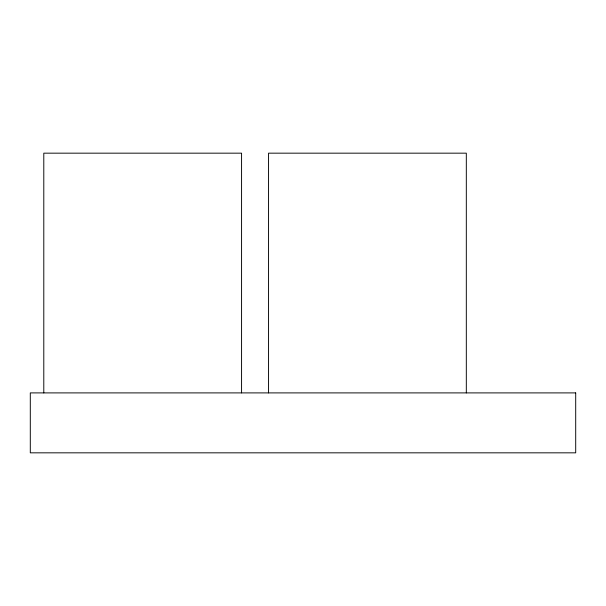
<?xml version="1.0" encoding="UTF-8"?>
<svg xmlns="http://www.w3.org/2000/svg" width="606" height="606" viewBox="0 0 606 606"><rect width="100%" height="100%" fill="white"/><g stroke="black" fill="none" stroke-linecap="round" stroke-linejoin="round"><path stroke-width="0.91" d="M466.317 392.9L466.317 153.166L268.556 153.166L268.556 392.9M241.567 392.9L241.567 153.166L43.791 153.166L43.791 392.9M575.7 392.9L30.3 392.9L30.3 452.833L575.7 452.833L575.7 392.9"/></g></svg>
